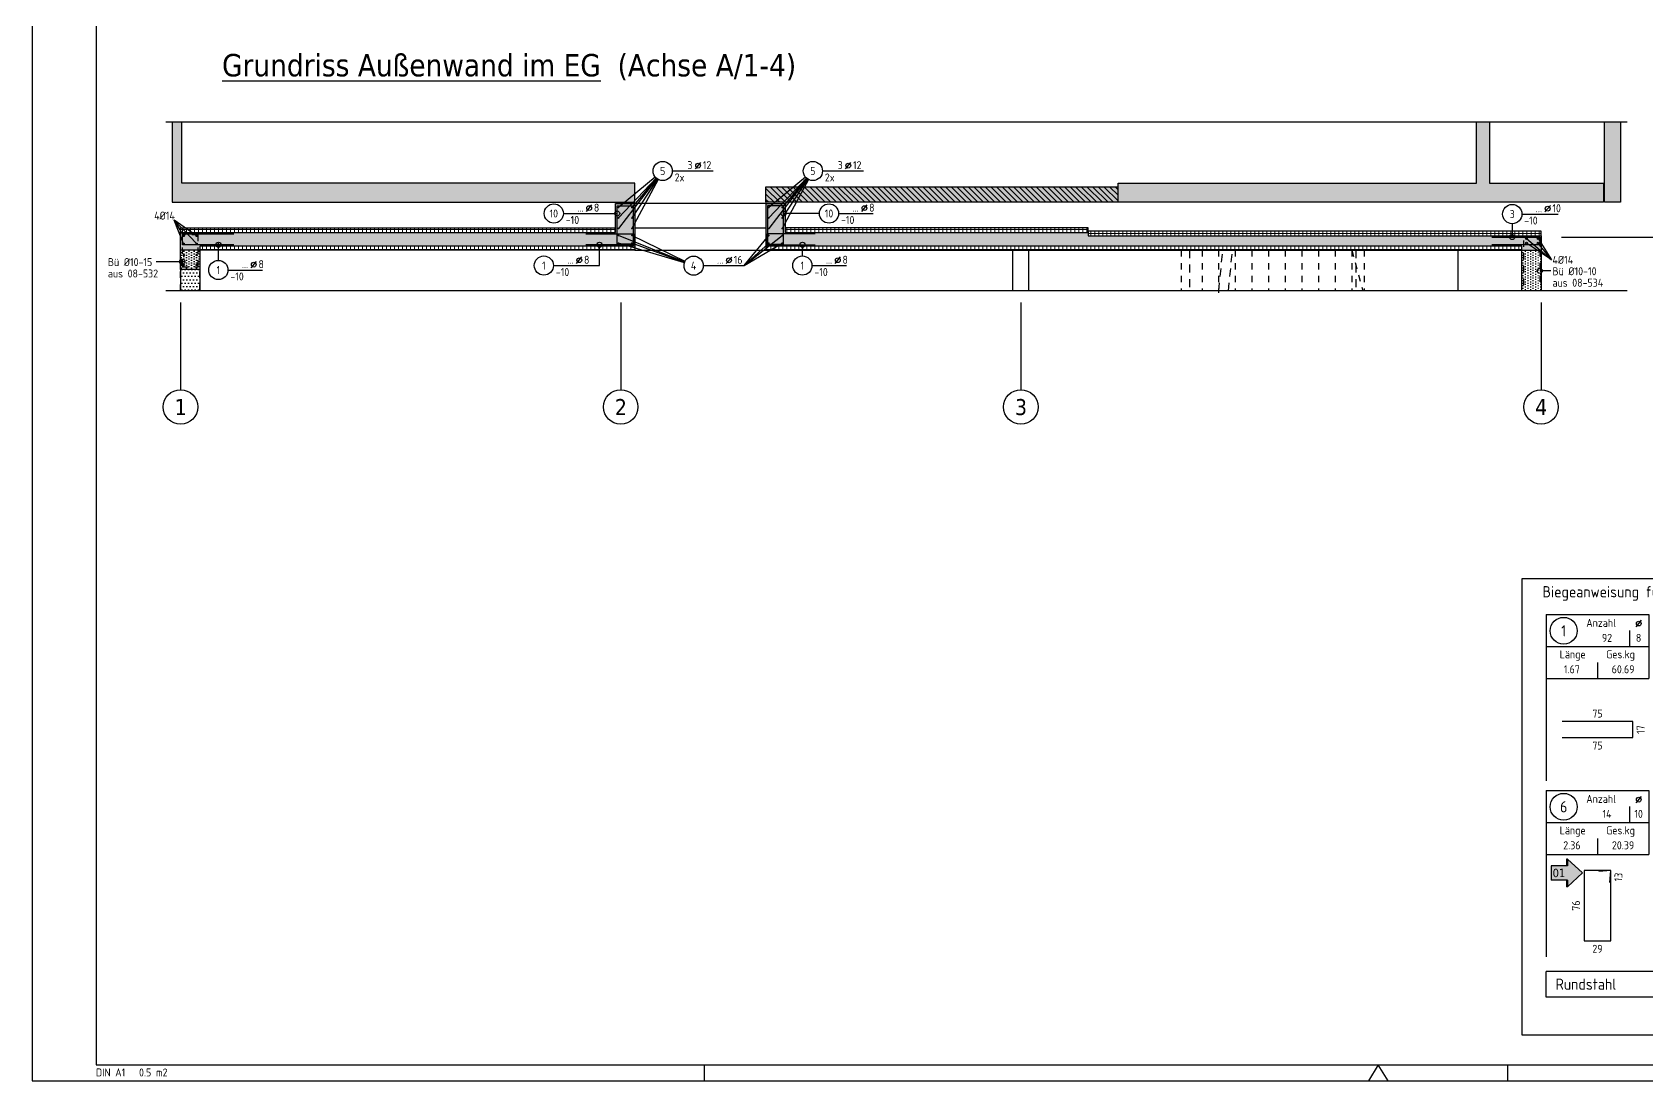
# Model space of a CAD drawing. Extents: x 40 to 105.5, y -19 to 13.4.
# Drawn here: x 39.96 to 65.17, y -19.01 to -2.63 of the extents above; entities that cross this region are included whole.
import ezdxf
from ezdxf.enums import TextEntityAlignment as Align

# ---------------------------------------------------------------- set-up
doc = ezdxf.new("R2010")
doc.units = 0
doc.header["$LTSCALE"] = 0.5
for name, pattern in [('AUSGEZOGEN', [1000.01, 1000, 0.01]), ('DOT', [0.175, 0.05, -0.125]), ('HIDDEN', [0.375, 0.25, -0.125]), ('HIDDEN2', [0.187, 0.125, -0.062])]:
    doc.linetypes.add(name, pattern=pattern)
for name, color, linetype in [('1.OG', 7, 'Continuous'), ('ACHSEN', 7, 'Continuous'), ('Bestand', 7, 'Continuous'), ('BETON', 7, 'Continuous'), ('Brüstung 1.OG', 7, 'Continuous'), ('DRUEBER', 7, 'Continuous'), ('EG', 7, 'Continuous'), ('grau_hell', 7, 'Continuous'), ('grau_mittel', 7, 'Continuous'), ('HILFE', 7, 'Continuous'), ('index', 7, 'Continuous'), ('OBJEKT', 7, 'Continuous'), ('RAHMEN', 7, 'Continuous'), ('RND', 7, 'Continuous'), ('RND_BILD', 7, 'Continuous'), ('SCHRAFF', 7, 'Continuous'), ('SFP_Achsen', 7, 'Continuous'), ('TEXT', 7, 'Continuous'), ('VERDECKT', 7, 'Continuous')]:
    doc.layers.add(name, color=color, linetype=linetype)
doc.layers.add('NOPLOT', color=7, linetype='Continuous', plot=False)
doc.layers.add('zila_01_rb_02_stb-fertig_05_schraff', color=144, linetype='Continuous', lineweight=9)
doc.styles.add('helv', font='tahoma.ttf')
doc.styles.add('txt', font='isocp.shx')
pattern_1 = [(270, (303.427077, 72.84882), (0.0625, -3e-17), []), (360, (303.427077, 72.84882), (3e-17, 0.0625), [])]
pattern_2 = [(270, (-1.531375, 0), (0.0396875, -0.01984375), [0, -0.0396875])]

# ---------------------------------------------------------------- blocks, each defined once
blk = doc.blocks.new('RND_LEI')
at = {"layer": 'RND', "color": 7, "linetype": 'Continuous'}
blk.add_line((1.022, 0.066), (1.19, 0.27), dxfattribs=at)
for centre, radius in [((0, 0), 0.3), ((1.106, 0.168), 0.075)]:
    blk.add_circle(centre, radius, dxfattribs=at)
at = {"layer": 'RND', "color": 7, "linetype": 'Continuous', "style": 'txt'}
blk.add_attdef('POSL', text='', height=0.25, dxfattribs=at).set_placement((0, 0), align=Align.MIDDLE)
blk.add_attdef('ANZ', text='', height=0.25, dxfattribs=at).set_placement((0.931, 0.057), align=Align.RIGHT)
for tag, p in [('DUM', (1.253, 0.057)), ('ABSTD', (1.674, 0.057)), ('POSTXT', (0.374, -0.327))]:
    blk.add_attdef(tag, p, '', height=0.25, dxfattribs=at)
blk = doc.blocks.new('DINA1')
at = {"layer": 'RAHMEN'}
for p, q in [((0, 59.4), (0, 0)), ((0, 0), (84.1, 0))]:
    blk.add_line(p, q, dxfattribs=at)
at = {"layer": 'RAHMEN', "color": 5}
for p, q in [((2, 58.9), (2, 0.5)), ((2, 0.5), (83.6, 0.5))]:
    blk.add_line(p, q, dxfattribs=at)
at = {"layer": 'RAHMEN', "color": 7}
for p, q in [((21, 0), (21, 0.5)), ((46.1, 0), (46.1, 0.5))]:
    blk.add_line(p, q, dxfattribs=at)
at = {"layer": 'RAHMEN', "color": 7, "linetype": 'Continuous'}
for p, q in [((42.05, 0.5), (41.74, 0)), ((42.36, 0), (42.05, 0.5))]:
    blk.add_line(p, q, dxfattribs=at)
at = {"layer": 'RAHMEN', "color": 7, "style": 'txt'}
blk.add_text('DIN A1   0.5 m2', height=0.25, dxfattribs=at).set_placement((1.989, 0.133))
blk = doc.blocks.new('hin_ind5')
at = {"layer": 'grau_hell', "linetype": 'AUSGEZOGEN'}
h = blk.add_hatch(color=9, dxfattribs=at)
h.dxf.hatch_style = 2
h.paths.add_polyline_path([(0, 0), (0.619, -0.577), (0.619, -0.3), (1.306, -0.3), (1.306, 0.3), (0.619, 0.3), (0.619, 0.577)])
h.paths.add_polyline_path([(0.34, -0.274), (1.311, -0.274), (1.311, 0.274), (0.34, 0.274)], flags=9)
at = {"layer": 'OBJEKT', "linetype": 'AUSGEZOGEN'}
for points in [[(0.619, 0.3), (0.66, 0.3), (0.66, 0.577), (0.619, 0.577)], [(0.619, -0.577), (0.66, -0.577), (0.66, -0.3), (0.619, -0.3)]]:
    blk.add_hatch(color=1, dxfattribs=at).paths.add_polyline_path(points)
at = {"layer": 'OBJEKT', "color": 1, "linetype": 'AUSGEZOGEN'}
for p, q in [((0, 0), (0.619, 0.577)), ((0, 0), (0.619, -0.577)), ((0.619, 0.577), (0.619, 0.3)), ((0.619, 0.577), (0.66, 0.577)), ((0.619, 0.3), (1.306, 0.3)), ((0.66, 0.577), (0.66, 0.3)), ((1.306, 0.3), (1.306, -0.3)), ((0.619, -0.3), (0.619, -0.577)), ((0.619, -0.3), (1.306, -0.3)), ((0.66, -0.3), (0.66, -0.577))]:
    blk.add_line(p, q, dxfattribs=at)
at = {"layer": 'OBJEKT', "color": 7, "linetype": 'AUSGEZOGEN'}
blk.add_line((0.619, -0.577), (0.66, -0.577), dxfattribs=at)
at = {"layer": 'index', "color": 1, "linetype": 'Continuous', "style": 'helv'}
blk.add_attdef('INDEX', text='', height=0.35, rotation=360, dxfattribs=at).set_placement((1.259, 0), align=Align.MIDDLE_RIGHT)
blk = doc.blocks.new('RND_LIS2')
at = {"layer": 'RND', "color": 3, "linetype": 'Continuous'}
for p, q in [((0, 0), (0, -5.2)), ((0, 0), (3.2, 0)), ((3.2, 0), (3.2, -2)), ((2.6, -0.503), (2.6, -1)), ((0, -1), (3.2, -1)), ((1.6, -1.503), (1.6, -2)), ((0, -2), (3.2, -2))]:
    blk.add_line(p, q, dxfattribs=at)
at = {"layer": 'RND', "color": 7, "linetype": 'Continuous'}
blk.add_line((2.805, -0.39), (2.973, -0.186), dxfattribs=at)
at = {"layer": 'RND', "color": 1, "linetype": 'Continuous'}
blk.add_circle((0.545, -0.513), 0.42, dxfattribs=at)
at = {"layer": 'RND', "color": 7, "linetype": 'Continuous'}
blk.add_circle((2.889, -0.288), 0.075, dxfattribs=at)
at = {"layer": 'RND', "color": 7, "linetype": 'Continuous', "style": 'txt'}
for s, p in [('Anzahl', (1.249, -0.391)), ('Länge', (0.42, -1.373)), ('Ges.kg', (1.872, -1.373))]:
    blk.add_text(s, height=0.25, dxfattribs=at).set_placement(p)
at = {"layer": 'RND', "color": 1, "linetype": 'Continuous', "style": 'txt'}
blk.add_attdef('POS1', text='', height=0.35, dxfattribs=at).set_placement((0.545, -0.513), align=Align.MIDDLE)
at = {"layer": 'RND', "color": 7, "linetype": 'Continuous', "style": 'txt'}
for tag, p in [('STK1', (1.897, -0.859)), ('DS1', (2.885, -0.859)), ('LANG1', (0.8, -1.841)), ('GEW', (2.4, -1.841))]:
    blk.add_attdef(tag, text='', height=0.25, dxfattribs=at).set_placement(p, align=Align.CENTER)
blk = doc.blocks.new('RND_SUM')
at = {"layer": 'RND', "color": 5, "linetype": 'Continuous'}
for p, q in [((0, 0), (0, 0.8)), ((11, 0.8), (0, 0.8)), ((11, 0.8), (11, 0)), ((11, 0), (0, 0))]:
    blk.add_line(p, q, dxfattribs=at)
at = {"layer": 'RND', "color": 1, "linetype": 'Continuous', "style": 'txt'}
for s, p in [('Rundstahl', (0.292, 0.235)), ('kg', (6.483, 0.235))]:
    blk.add_text(s, height=0.35, dxfattribs=at).set_placement(p)
blk.add_text('x liefern', height=0.35, dxfattribs=at).set_placement((10.784, 0.235), align=Align.RIGHT)
for tag, p in [('RND-S', (6.203, 0.235)), ('RND-Z', (8.59, 0.235))]:
    blk.add_attdef(tag, text='', height=0.35, dxfattribs=at).set_placement(p, align=Align.RIGHT)

msp = doc.modelspace()

# ---------------------------------------------------------------- hatches: boundary and pattern name
at = {"layer": 'Brüstung 1.OG', "linetype": 'AUSGEZOGEN'}
h = msp.add_hatch(dxfattribs=at)
h.set_pattern_fill('DOTS', color=102, scale=0.033, double=1)
h.set_pattern_definition([(0, (-1.531375, 0), (0.02619375, 0.0523875), [0, -0.0523875])])
h.paths.add_polyline_path([(42.571, -6.336), (42.271, -6.336), (42.271, -6.669), (42.571, -6.669)])
at = {"layer": 'EG', "linetype": 'AUSGEZOGEN'}
h = msp.add_hatch(dxfattribs=at)
h.set_pattern_fill('DOTS', scale=0.025, angle=-90, double=1)
h.set_pattern_definition(pattern_2)
h.paths.add_polyline_path([(42.271, -5.761), (42.271, -6.036), (42.571, -6.036), (42.571, -5.971), (49.366, -5.971), (49.366, -5.306), (49.066, -5.306), (49.066, -5.761)])
h = msp.add_hatch(dxfattribs=at)
h.set_pattern_fill('DOTS', scale=0.025, angle=-90, double=1)
h.set_pattern_definition(pattern_2)
h.paths.add_polyline_path([(51.716, -5.761), (51.716, -5.761), (51.716, -5.306), (51.416, -5.306), (51.416, -5.971), (63.221, -5.971), (63.221, -6.036), (63.521, -6.036), (63.521, -5.811), (56.446, -5.811), (56.446, -5.761)])
h = msp.add_hatch(dxfattribs=at)
h.set_pattern_fill('DOTS', scale=0.025, angle=-90, double=1)
h.set_pattern_definition(pattern_2)
h.paths.add_polyline_path([(42.571, -6.336), (42.571, -6.036), (42.271, -6.036), (42.271, -6.336)])
h = msp.add_hatch(dxfattribs=at)
h.set_pattern_fill('DOTS', scale=0.025, angle=-90, double=1)
h.set_pattern_definition(pattern_2)
h.paths.add_polyline_path([(63.521, -6.036), (63.221, -6.036), (63.221, -6.669), (63.521, -6.669)])
at = {"layer": 'grau_hell'}
h = msp.add_hatch(color=9, dxfattribs=at)
h.paths.add_polyline_path([(49.365, -5.286), (49.365, -4.986), (42.29, -4.986), (42.29, -4.036), (42.14, -4.036), (42.14, -5.286)])
h.paths.add_polyline_path([(51.415, -5.046), (51.415, -5.286), (56.915, -5.286), (56.915, -5.046)])
h.paths.add_polyline_path([(64.495, -5.286), (64.495, -4.986), (62.715, -4.986), (62.715, -4.036), (62.515, -4.036), (62.515, -4.986), (56.915, -4.986), (56.915, -5.286)])
h.paths.add_polyline_path([(64.515, -5.286), (64.765, -5.286), (64.765, -4.036), (64.515, -4.036)])
at = {"layer": 'grau_mittel'}
for points in [[(42.271, -5.761), (42.271, -6.036), (42.571, -6.036), (42.571, -5.971), (49.366, -5.971), (49.366, -5.306), (49.066, -5.306), (49.066, -5.761)], [(63.221, -5.971), (63.221, -6.036), (63.521, -6.036), (63.521, -5.811), (56.446, -5.811), (56.446, -5.761), (51.716, -5.761), (51.716, -5.761), (51.716, -5.306), (51.416, -5.306), (51.416, -5.971)]]:
    msp.add_hatch(color=61, dxfattribs=at).paths.add_polyline_path(points)
at = {"layer": 'SCHRAFF'}
h = msp.add_hatch(dxfattribs=at)
h.set_pattern_fill('ANSI33', color=8, scale=0.5, angle=-90, double=1)
h.set_pattern_definition([(315, (103.42708, 72.84882), (0.08838835, 0.08838835), []), (315, (103.42708, 72.76043), (0.08838835, 0.08838835), [0.0625, -0.03125])])
h.paths.add_polyline_path([(64.495, -5.286), (64.495, -4.986), (62.715, -4.986), (62.715, -4.036), (62.515, -4.036), (62.515, -4.986), (56.915, -4.986), (56.915, -5.286)])
h.paths.add_polyline_path([(49.365, -5.286), (49.365, -4.986), (42.29, -4.986), (42.29, -4.036), (42.14, -4.036), (42.14, -5.286)])
h.paths.add_polyline_path([(64.515, -5.286), (64.765, -5.286), (64.765, -4.036), (64.515, -4.036)])
h = msp.add_hatch(dxfattribs=at)
h.set_pattern_fill('ANSI31', color=8, scale=0.5, angle=-90, double=1)
h.set_pattern_definition([(315, (103.427077, 72.84882), (0.044194174, 0.044194174), [])])
h.paths.add_polyline_path([(56.915, -5.286), (56.915, -5.046), (51.415, -5.046), (51.415, -5.286)])
at = {"layer": 'zila_01_rb_02_stb-fertig_05_schraff', "linetype": 'AUSGEZOGEN'}
h = msp.add_hatch(dxfattribs=at)
h.set_pattern_fill('ANSI37', color=102, scale=0.5, angle=-135)
h.set_pattern_definition(pattern_1)
h.paths.add_polyline_path([(42.271, -5.686), (42.271, -5.761), (49.066, -5.761), (49.066, -5.686)])
h.paths.add_polyline_path([(49.366, -6.036), (49.366, -5.971), (42.571, -5.971), (42.571, -6.036)])
h = msp.add_hatch(dxfattribs=at)
h.set_pattern_fill('ANSI37', color=102, scale=0.5, angle=-135)
h.set_pattern_definition(pattern_1)
h.paths.add_polyline_path([(56.446, -5.736), (56.446, -5.761), (56.446, -5.811), (63.521, -5.811), (63.521, -5.736)])
h.paths.add_polyline_path([(51.416, -5.971), (51.416, -6.036), (63.221, -6.036), (63.221, -5.971)])
h.paths.add_polyline_path([(56.446, -5.761), (56.446, -5.736), (56.446, -5.686), (51.716, -5.686), (51.716, -5.761)])

# ---------------------------------------------------------------- linework, layer by layer
at = {"layer": '1.OG', "linetype": 'DOT', "lineweight": -2}
for p, q in [((51.416, -5.971), (51.416, -5.306)), ((51.416, -5.306), (51.716, -5.306)), ((51.716, -5.306), (51.716, -5.761)), ((51.716, -5.761), (56.446, -5.761)), ((56.446, -5.761), (56.446, -5.811)), ((63.221, -5.971), (51.416, -5.971)), ((56.446, -5.811), (63.521, -5.811)), ((63.221, -6.669), (63.221, -5.971)), ((63.521, -5.811), (63.521, -6.669))]:
    msp.add_line(p, q, dxfattribs=at)
for points in [[(42.571, -5.971), (42.571, -6.336), (42.271, -6.336), (42.271, -5.761), (49.066, -5.761), (49.066, -5.306), (49.366, -5.306), (49.366, -5.971), (42.571, -5.971)], [(42.271, -5.761), (42.271, -5.686), (49.065, -5.686)], [(56.446, -5.761), (56.446, -5.686), (51.716, -5.686)], [(63.521, -5.811), (63.521, -5.736), (56.446, -5.736), (56.446, -5.761)], [(49.366, -5.971), (49.366, -6.036), (42.571, -6.036)], [(51.415, -5.971), (51.415, -6.036), (63.221, -6.036)]]:
    msp.add_lwpolyline(points, dxfattribs=at)
at = {"layer": 'ACHSEN', "color": 140, "linetype": 'AUSGEZOGEN'}
for p, q in [((66.271, -5.836), (63.84, -5.836)), ((42.271, -6.855), (42.271, -8.214)), ((49.146, -6.855), (49.146, -8.214)), ((55.396, -6.855), (55.396, -8.214)), ((63.521, -6.855), (63.521, -8.214))]:
    msp.add_line(p, q, dxfattribs=at)
at = {"layer": 'Bestand', "color": 8, "linetype": 'AUSGEZOGEN'}
for p, q in [((42.14, -4.036), (42.14, -5.286)), ((42.29, -4.986), (42.29, -4.036)), ((62.515, -4.986), (62.515, -4.036)), ((62.715, -4.036), (62.715, -4.986)), ((64.515, -5.286), (64.515, -4.036)), ((64.765, -4.036), (64.765, -5.286)), ((49.365, -4.986), (42.29, -4.986)), ((49.365, -5.286), (49.365, -4.986)), ((56.915, -5.286), (56.915, -4.986)), ((56.915, -4.986), (62.515, -4.986)), ((62.715, -4.986), (64.495, -4.986)), ((64.495, -4.986), (64.495, -5.286)), ((42.14, -5.286), (49.365, -5.286)), ((51.415, -5.286), (51.415, -5.046)), ((51.415, -5.046), (56.915, -5.046)), ((56.915, -5.286), (51.415, -5.286)), ((64.495, -5.286), (56.915, -5.286)), ((64.765, -5.286), (64.515, -5.286))]:
    msp.add_line(p, q, dxfattribs=at)
at = {"layer": 'BETON', "color": 6, "linetype": 'AUSGEZOGEN', "lineweight": -2}
for p, q in [((51.416, -5.971), (51.416, -5.306)), ((51.416, -5.306), (51.716, -5.306)), ((51.716, -5.306), (51.716, -5.761)), ((51.716, -5.761), (56.446, -5.761)), ((56.446, -5.761), (56.446, -5.811)), ((63.221, -5.971), (51.416, -5.971)), ((56.446, -5.811), (63.521, -5.811)), ((63.221, -6.669), (63.221, -5.971)), ((63.521, -5.811), (63.521, -6.669))]:
    msp.add_line(p, q, dxfattribs=at)
for points in [[(49.366, -5.971), (42.571, -5.971), (42.571, -6.336), (42.271, -6.336), (42.271, -5.761), (49.066, -5.761), (49.066, -5.306), (49.366, -5.306), (49.366, -5.971)], [(42.271, -5.761), (42.271, -5.686), (49.066, -5.686)], [(56.446, -5.761), (56.446, -5.686), (51.716, -5.686)], [(63.521, -5.811), (63.521, -5.736), (56.446, -5.736), (56.446, -5.761)], [(49.366, -5.971), (49.366, -6.036), (42.571, -6.036)], [(51.416, -5.971), (51.416, -6.036), (63.221, -6.036)]]:
    msp.add_lwpolyline(points, dxfattribs=at)
at = {"layer": 'Brüstung 1.OG', "color": 102, "linetype": 'DOT'}
for p, q in [((42.271, -6.669), (42.271, -6.336)), ((42.571, -6.669), (42.571, -6.336))]:
    msp.add_line(p, q, dxfattribs=at)
at = {"layer": 'DRUEBER', "color": 7, "linetype": 'DOT'}
for p, q in [((57.901, -6.036), (57.901, -6.669)), ((58.226, -6.036), (58.226, -6.669)), ((58.486, -6.036), (58.486, -6.699)), ((58.746, -6.036), (58.746, -6.669)), ((59.006, -6.036), (59.006, -6.669)), ((59.266, -6.036), (59.266, -6.669)), ((59.526, -6.036), (59.526, -6.669)), ((59.786, -6.036), (59.786, -6.669)), ((60.046, -6.036), (60.046, -6.669)), ((60.306, -6.036), (60.306, -6.669)), ((60.566, -6.036), (60.566, -6.669)), ((60.566, -6.036), (60.736, -6.669)), ((60.761, -6.036), (60.761, -6.669))]:
    msp.add_line(p, q, dxfattribs=at)
at = {"layer": 'HILFE', "color": 102, "linetype": 'HIDDEN'}
for p, q in [((58.489, -6.669), (58.551, -6.036)), ((58.639, -6.669), (58.702, -6.036))]:
    msp.add_line(p, q, dxfattribs=at)
at = {"layer": 'HILFE', "color": 102, "linetype": 'AUSGEZOGEN'}
for p, q in [((63.293, -5.854), (63.685, -6.186)), ((63.685, -6.186), (63.293, -5.926)), ((63.477, -5.854), (63.685, -6.186)), ((63.685, -6.186), (63.477, -5.926)), ((42.296, -6.215), (41.892, -6.215)), ((63.674, -6.358), (63.501, -6.358))]:
    msp.add_line(p, q, dxfattribs=at)
at = {"layer": 'NOPLOT', "color": 191, "linetype": 'Continuous'}
for p, q in [((64.865, -4.036), (42.04, -4.036)), ((64.865, -6.669), (42.04, -6.669))]:
    msp.add_line(p, q, dxfattribs=at)
at = {"layer": 'NOPLOT', "color": 191, "linetype": 'AUSGEZOGEN'}
for p, q in [((42.571, -6.036), (42.271, -6.036)), ((63.221, -6.036), (63.521, -6.036))]:
    msp.add_line(p, q, dxfattribs=at)
at = {"layer": 'OBJEKT', "color": 7, "linetype": 'AUSGEZOGEN'}
for p, q in [((51.416, -5.306), (49.366, -5.306)), ((49.366, -5.686), (51.416, -5.686)), ((49.366, -6.036), (51.416, -6.036)), ((55.271, -6.669), (55.271, -6.036)), ((55.521, -6.669), (55.521, -6.036)), ((62.221, -6.036), (62.221, -6.669)), ((42.271, -6.336), (42.271, -6.669)), ((42.571, -6.336), (42.571, -6.669))]:
    msp.add_line(p, q, dxfattribs=at)
at = {"layer": 'RND', "color": 102, "linetype": 'AUSGEZOGEN'}
for p, q in [((49.686, -4.894), (49.112, -5.369)), ((49.699, -4.908), (49.112, -5.532)), ((49.71, -4.917), (49.112, -5.695)), ((49.705, -4.913), (49.322, -5.369)), ((49.72, -4.924), (49.322, -5.532)), ((49.731, -4.931), (49.322, -5.695)), ((52.033, -4.894), (51.459, -5.369)), ((52.046, -4.908), (51.459, -5.532)), ((52.057, -4.917), (51.459, -5.695)), ((52.052, -4.913), (51.669, -5.369)), ((52.066, -4.924), (51.669, -5.532)), ((52.078, -4.931), (51.669, -5.695)), ((52.25, -5.462), (51.691, -5.462)), ((42.521, -5.813), (42.171, -5.566)), ((42.171, -5.566), (42.318, -5.815)), ((42.315, -5.938), (42.171, -5.566)), ((42.171, -5.566), (42.523, -5.937)), ((63.072, -5.621), (63.072, -5.83)), ((42.862, -6.195), (42.862, -5.928)), ((48.815, -6.276), (48.815, -5.95)), ((50.146, -6.221), (49.112, -5.804)), ((50.142, -6.234), (49.112, -5.926)), ((50.151, -6.211), (49.322, -5.804)), ((50.144, -6.226), (49.322, -5.926)), ((51.075, -6.277), (51.459, -5.804)), ((51.075, -6.277), (51.669, -5.804)), ((51.075, -6.277), (51.669, -5.926)), ((51.075, -6.277), (51.459, -5.926)), ((51.984, -6.126), (51.984, -5.95))]:
    msp.add_line(p, q, dxfattribs=at)
at = {"layer": 'RND', "color": 7, "linetype": 'AUSGEZOGEN'}
for p, q in [((49.952, -4.798), (50.592, -4.798)), ((52.298, -4.798), (52.938, -4.798)), ((48.251, -5.462), (49.091, -5.462)), ((52.55, -5.462), (53.09, -5.462)), ((63.222, -5.471), (63.79, -5.471)), ((48.096, -6.276), (48.815, -6.276)), ((50.435, -6.277), (51.075, -6.277)), ((52.134, -6.276), (52.674, -6.276)), ((43.012, -6.345), (43.552, -6.345))]:
    msp.add_line(p, q, dxfattribs=at)
at = {"layer": 'RND', "color": 1, "linetype": 'AUSGEZOGEN'}
for points in [[(49.341, -5.943), (49.091, -5.943), (49.091, -5.343), (49.341, -5.343)], [(51.441, -5.943), (51.691, -5.943), (51.691, -5.343), (51.441, -5.343)]]:
    msp.add_lwpolyline(points, close=True, dxfattribs=at)
at = {"layer": 'RND', "color": 7, "linetype": 'AUSGEZOGEN', "const_width": 0.014}
for points in [[(49.119, -5.369, -1), (49.105, -5.369, -1)], [(49.119, -5.532, -1), (49.105, -5.532, -1)], [(49.329, -5.369, -1), (49.315, -5.369, -1)], [(49.329, -5.532, -1), (49.315, -5.532, -1)], [(51.452, -5.369, 1), (51.466, -5.369, 1)], [(51.452, -5.532, 1), (51.466, -5.532, 1)], [(51.662, -5.369, 1), (51.676, -5.369, 1)], [(51.662, -5.532, 1), (51.676, -5.532, 1)], [(49.119, -5.695, -1), (49.105, -5.695, -1)], [(49.119, -5.804, -1), (49.105, -5.804, -1)], [(49.329, -5.695, -1), (49.315, -5.695, -1)], [(49.329, -5.804, -1), (49.315, -5.804, -1)], [(51.452, -5.695, 1), (51.466, -5.695, 1)], [(51.452, -5.804, 1), (51.466, -5.804, 1)], [(51.662, -5.695, 1), (51.676, -5.695, 1)], [(51.662, -5.804, 1), (51.676, -5.804, 1)], [(49.119, -5.926, -1), (49.105, -5.926, -1)], [(49.329, -5.926, -1), (49.315, -5.926, -1)], [(51.452, -5.926, 1), (51.466, -5.926, 1)], [(51.662, -5.926, 1), (51.676, -5.926, 1)]]:
    msp.add_lwpolyline(points, format="xyb", close=True, dxfattribs=at)
at = {"layer": 'RND', "color": 1, "linetype": 'HIDDEN2'}
msp.add_lwpolyline([(42.296, -5.793), (42.296, -6.293), (42.546, -6.293), (42.546, -5.793)], close=True, dxfattribs=at)
at = {"layer": 'RND', "color": 1, "linetype": 'AUSGEZOGEN'}
for points in [[(43.104, -5.95), (42.304, -5.95), (42.304, -5.78), (43.104, -5.78)], [(48.599, -5.78), (49.349, -5.78), (49.349, -5.95), (48.599, -5.95)], [(52.182, -5.78), (51.432, -5.78), (51.432, -5.95), (52.182, -5.95)], [(62.754, -5.83), (63.504, -5.83), (63.504, -5.95), (62.754, -5.95)]]:
    msp.add_lwpolyline(points, dxfattribs=at)
at = {"layer": 'RND', "color": 1, "linetype": 'HIDDEN2'}
msp.add_lwpolyline([(63.251, -6.582), (63.251, -5.832), (63.501, -5.832), (63.501, -6.582)], dxfattribs=at)
at = {"layer": 'RND', "color": 7, "linetype": 'AUSGEZOGEN'}
for centre, radius in [((49.091, -5.462), 0.04), ((51.691, -5.462), 0.04), ((63.072, -5.83), 0.04), ((42.318, -5.814), 0.01), ((42.318, -5.935), 0.01), ((42.523, -5.814), 0.01), ((42.523, -5.935), 0.01), ((42.862, -5.95), 0.04), ((48.815, -5.95), 0.04), ((51.984, -5.95), 0.04), ((63.293, -5.854), 0.014), ((63.293, -5.926), 0.014), ((63.477, -5.854), 0.014), ((63.477, -5.926), 0.014), ((42.296, -6.215), 0.04), ((42.318, -6.112), 0.01), ((42.318, -6.265), 0.01), ((42.523, -6.112), 0.01), ((42.523, -6.265), 0.01), ((63.501, -6.358), 0.04)]:
    msp.add_circle(centre, radius, dxfattribs=at)
at = {"layer": 'RND_BILD', "color": 1, "linetype": 'AUSGEZOGEN'}
for points in [[(63.853, -13.649), (64.953, -13.649), (64.953, -13.4), (63.853, -13.4)], [(64.597, -15.912), (64.613, -15.725), (64.193, -15.725), (64.193, -16.825), (64.613, -16.825), (64.613, -15.725), (64.426, -15.741)]]:
    msp.add_lwpolyline(points, dxfattribs=at)
at = {"layer": 'SFP_Achsen', "color": 7, "linetype": 'AUSGEZOGEN'}
for centre in [(42.271, -8.485), (49.146, -8.485), (55.396, -8.485), (63.521, -8.485)]:
    msp.add_circle(centre, 0.27, dxfattribs=at)
at = {"layer": 'TEXT', "color": 1, "linetype": 'AUSGEZOGEN'}
msp.add_lwpolyline([(63.227, -11.164), (72.12, -11.164), (72.12, -18.301), (63.227, -18.301)], close=True, dxfattribs=at)
at = {"layer": 'VERDECKT', "color": 7, "linetype": 'HIDDEN'}
for p, q in [((58.031, -6.036), (58.031, -6.669)), ((60.631, -6.036), (60.631, -6.669))]:
    msp.add_line(p, q, dxfattribs=at)

# ---------------------------------------------------------------- block references
at = {"layer": 'OBJEKT', "color": 7, "linetype": 'AUSGEZOGEN'}
ref = msp.add_blockref('hin_ind5', (64.168, -15.765), dxfattribs=dict(at, xscale=-0.375, yscale=0.375, zscale=0.375))
ref.add_attrib('INDEX', '01', dxfattribs={"layer": 'index', "color": 1, "linetype": 'Continuous', "height": 0.1313, "style": 'helv'}).set_placement((63.9, -15.765), align=Align.MIDDLE_RIGHT)
at = {"layer": 'RAHMEN', "color": 7, "xscale": 0.5, "yscale": 0.5, "zscale": 0.5}
msp.add_blockref('DINA1', (39.955, -19.011), dxfattribs=at)
at = {"layer": 'RND', "color": 7, "linetype": 'AUSGEZOGEN', "xscale": 0.5, "yscale": 0.5, "zscale": 0.5}
for p, values in [((49.802, -4.798), {'POSL': '5', 'DUM': '12', 'ANZ': '3', 'POSTXT': '2x'}), ((52.148, -4.798), {'POSL': '5', 'DUM': '12', 'ANZ': '3', 'POSTXT': '2x'}), ((48.101, -5.462), {'POSL': '10', 'DUM': '8', 'ANZ': '...', 'POSTXT': '-10'}), ((52.4, -5.462), {'POSL': '10', 'DUM': '8', 'ANZ': '...', 'POSTXT': '-10'}), ((63.072, -5.471), {'POSL': '3', 'DUM': '10', 'ANZ': '...', 'POSTXT': '-10'}), ((42.862, -6.345), {'POSL': '1', 'DUM': '8', 'ANZ': '...', 'POSTXT': '-10'}), ((47.946, -6.276), {'POSL': '1', 'DUM': '8', 'ANZ': '...', 'POSTXT': '-10'}), ((50.285, -6.277), {'POSL': '4', 'DUM': '16', 'ANZ': '...'}), ((51.984, -6.276), {'POSL': '1', 'DUM': '8', 'ANZ': '...', 'POSTXT': '-10'})]:
    msp.add_blockref('RND_LEI', p, dxfattribs=at).add_auto_attribs(values)
at = {"layer": 'RND_BILD', "color": 6, "linetype": 'AUSGEZOGEN', "xscale": 0.5, "yscale": 0.5, "zscale": 0.5}
msp.add_blockref('RND_LIS2', (63.603, -11.725), dxfattribs=at).add_auto_attribs({'POS1': '1', 'STK1': '92', 'DS1': '8', 'LANG1': '1.67', 'GEW': '60.69'})
at = {"layer": 'RND_BILD', "color": 7, "linetype": 'AUSGEZOGEN', "xscale": 0.5, "yscale": 0.5, "zscale": 0.5}
for name, p, values in [('RND_LIS2', (63.603, -14.475), {'POS1': '6', 'STK1': '14', 'DS1': '10', 'LANG1': '2.36', 'GEW': '20.39'}), ('RND_SUM', (63.602, -17.707), {'RND-S': '315.42', 'RND-Z': '1'})]:
    msp.add_blockref(name, p, dxfattribs=at).add_auto_attribs(values)

# ---------------------------------------------------------------- texts
at = {"layer": 'RND_BILD', "color": 7, "linetype": 'AUSGEZOGEN', "style": 'txt'}
for p in [(64.403, -13.275), (64.403, -13.774)]:
    msp.add_text('75', height=0.125, dxfattribs=at).set_placement(p, align=Align.MIDDLE)
for s, rotation, p in [('17', 90, (65.078, -13.525)), ('13', 84.9999, (64.729, -15.829)), ('76', 90, (64.068, -16.275)), ('29', 360, (64.403, -16.95))]:
    msp.add_text(s, height=0.125, rotation=rotation, dxfattribs=at).set_placement(p, align=Align.MIDDLE)
at = {"layer": 'SFP_Achsen', "color": 6, "linetype": 'AUSGEZOGEN', "style": 'helv'}
for s, p in [('1', (42.18, -8.611)), ('2', (49.055, -8.611)), ('3', (55.305, -8.611)), ('4', (63.43, -8.611))]:
    msp.add_text(s, height=0.25, dxfattribs=at).set_placement(p)
at = {"layer": 'TEXT', "color": 5, "linetype": 'AUSGEZOGEN', "style": 'helv'}
msp.add_text('%%UGrundriss Außenwand im EG%%U  (Achse A/1-4)', height=0.35, dxfattribs=at).set_placement((42.919, -3.32))
at = {"layer": 'TEXT', "color": 7, "linetype": 'AUSGEZOGEN', "style": 'txt'}
for s, p in [('4%%C14', (41.86, -5.558)), ('Bü %%C10-15', (41.136, -6.284)), ('4%%C14 ', (63.7, -6.249)), ('Bü %%C10-10', (63.7, -6.427)), ('aus 08-532', (41.136, -6.462)), ('aus 08-534', (63.7, -6.606))]:
    msp.add_text(s, height=0.125, dxfattribs=at).set_placement(p)
at = {"layer": 'TEXT', "color": 1, "linetype": 'AUSGEZOGEN', "style": 'txt'}
msp.add_text('Biegeanweisung für Rundstahl B 500 (B)', height=0.175, dxfattribs=at).set_placement((63.543, -11.459))

doc.saveas('drawing.dxf')
